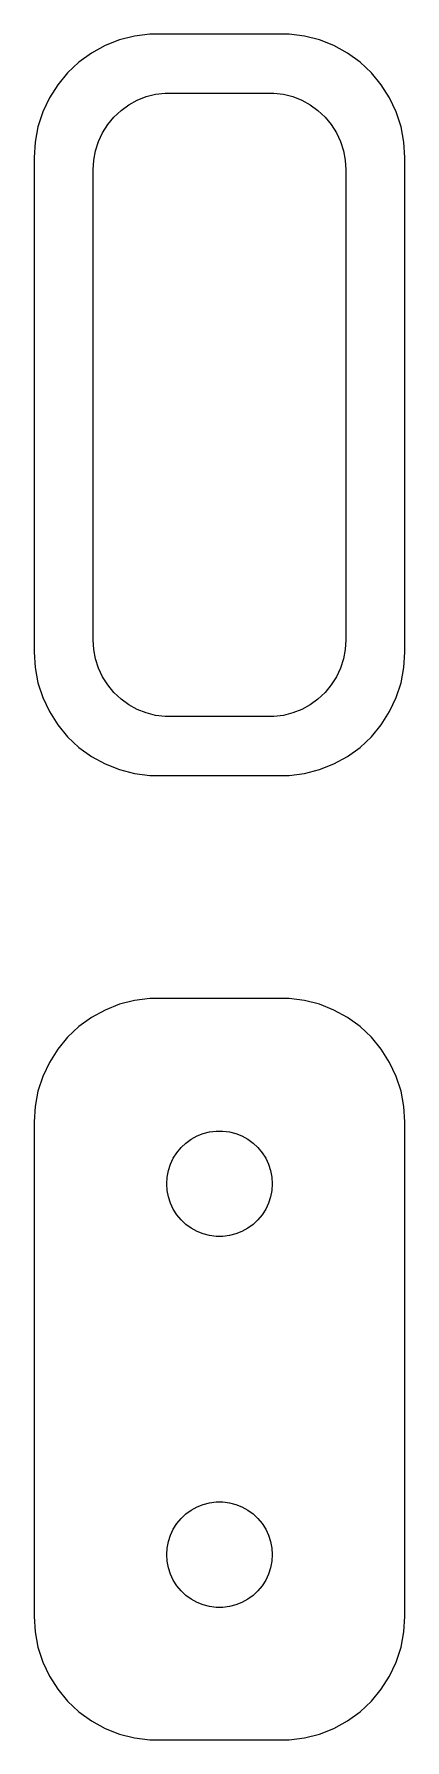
# Model space of a CAD drawing. Header units: metres. Extents: x -7.5 to 7.5, y 63 to 132.
import ezdxf

# ---------------------------------------------------------------- set-up
doc = ezdxf.new("R2010")
doc.units = ezdxf.units.M

msp = doc.modelspace()

# ---------------------------------------------------------------- linework, layer by layer
for p, q in [((-4.04507, 131.755), (-4.62889, 131.524)), ((-3.4369, 131.911), (-4.04507, 131.755)), ((-2.81395, 131.99), (-3.4369, 131.911)), ((2.81395, 131.99), (-2.81395, 131.99)), ((3.4369, 131.911), (2.81395, 131.99)), ((4.04507, 131.755), (3.4369, 131.911)), ((4.62889, 131.524), (4.04507, 131.755)), ((-5.17912, 131.222), (-5.68712, 130.853)), ((-4.62889, 131.524), (-5.17912, 131.222)), ((5.17912, 131.222), (4.62889, 131.524)), ((5.68712, 130.853), (5.17912, 131.222)), ((-6.14484, 130.423), (-6.54507, 129.939)), ((-5.68712, 130.853), (-6.14484, 130.423)), ((6.14484, 130.423), (5.68712, 130.853)), ((6.54507, 129.939), (6.14484, 130.423)), ((-6.54507, 129.939), (-6.88153, 129.409)), ((6.88153, 129.409), (6.54507, 129.939)), ((-6.88153, 129.409), (-7.14888, 128.841)), ((-3.98424, 128.899), (-3.66798, 129.128)), ((-3.66798, 129.128), (-3.32541, 129.317)), ((-3.32541, 129.317), (-2.96194, 129.461)), ((-2.96194, 129.461), (-2.5833, 129.558)), ((-2.5833, 129.558), (-2.19545, 129.607)), ((-2.19545, 129.607), (2.19545, 129.607)), ((2.19545, 129.607), (2.5833, 129.558)), ((2.5833, 129.558), (2.96194, 129.461)), ((2.96194, 129.461), (3.32541, 129.317)), ((3.32541, 129.317), (3.66798, 129.128)), ((3.66798, 129.128), (3.98424, 128.899)), ((7.14888, 128.841), (6.88153, 129.409)), ((-7.14888, 128.841), (-7.34291, 128.243)), ((-4.72786, 128), (-4.5184, 128.33)), ((-4.5184, 128.33), (-4.26921, 128.631)), ((-4.26921, 128.631), (-3.98424, 128.899)), ((3.98424, 128.899), (4.26921, 128.631)), ((4.26921, 128.631), (4.5184, 128.33)), ((4.5184, 128.33), (4.72786, 128)), ((7.34291, 128.243), (7.14888, 128.841)), ((-7.46057, 127.627), (-7.5, 127)), ((-7.34291, 128.243), (-7.46057, 127.627)), ((-5.01512, 127.274), (-4.89432, 127.646)), ((-4.89432, 127.646), (-4.72786, 128)), ((4.72786, 128), (4.89432, 127.646)), ((4.89432, 127.646), (5.01512, 127.274)), ((7.46057, 127.627), (7.34291, 128.243)), ((7.5, 127), (7.46057, 127.627)), ((-7.5, 127), (-7.5, 107)), ((-5.08836, 126.89), (-5.01512, 127.274)), ((5.01512, 127.274), (5.08836, 126.89)), ((7.5, 107), (7.5, 127)), ((-5.11292, 126.5), (-5.08836, 126.89)), ((-5.11292, 107.5), (-5.11292, 126.5)), ((5.08836, 126.89), (5.11292, 126.5)), ((5.11292, 126.5), (5.11292, 107.5)), ((-7.5, 107), (-7.46057, 106.373)), ((-5.08836, 107.11), (-5.11292, 107.5)), ((-5.01512, 106.726), (-5.08836, 107.11)), ((5.08836, 107.11), (5.01512, 106.726)), ((5.11292, 107.5), (5.08836, 107.11)), ((7.46057, 106.373), (7.5, 107)), ((-7.46057, 106.373), (-7.34291, 105.757)), ((-4.89432, 106.354), (-5.01512, 106.726)), ((-4.72786, 106), (-4.89432, 106.354)), ((4.89432, 106.354), (4.72786, 106)), ((5.01512, 106.726), (4.89432, 106.354)), ((7.34291, 105.757), (7.46057, 106.373)), ((-7.34291, 105.757), (-7.14888, 105.159)), ((-4.5184, 105.67), (-4.72786, 106)), ((-4.26921, 105.369), (-4.5184, 105.67)), ((4.5184, 105.67), (4.26921, 105.369)), ((4.72786, 106), (4.5184, 105.67)), ((7.14888, 105.159), (7.34291, 105.757)), ((-7.14888, 105.159), (-6.88153, 104.591)), ((-3.98424, 105.101), (-4.26921, 105.369)), ((-3.66798, 104.872), (-3.98424, 105.101)), ((-3.32541, 104.683), (-3.66798, 104.872)), ((3.66798, 104.872), (3.32541, 104.683)), ((3.98424, 105.101), (3.66798, 104.872)), ((4.26921, 105.369), (3.98424, 105.101)), ((6.88153, 104.591), (7.14888, 105.159)), ((-6.88153, 104.591), (-6.54507, 104.061)), ((-2.96194, 104.539), (-3.32541, 104.683)), ((-2.5833, 104.442), (-2.96194, 104.539)), ((-2.19545, 104.393), (-2.5833, 104.442)), ((2.19545, 104.393), (-2.19545, 104.393)), ((2.5833, 104.442), (2.19545, 104.393)), ((2.96194, 104.539), (2.5833, 104.442)), ((3.32541, 104.683), (2.96194, 104.539)), ((6.54507, 104.061), (6.88153, 104.591)), ((-6.54507, 104.061), (-6.14484, 103.577)), ((-6.14484, 103.577), (-5.68712, 103.147)), ((5.68712, 103.147), (6.14484, 103.577)), ((6.14484, 103.577), (6.54507, 104.061)), ((-5.68712, 103.147), (-5.17912, 102.778)), ((5.17912, 102.778), (5.68712, 103.147)), ((-5.17912, 102.778), (-4.62889, 102.476)), ((-4.62889, 102.476), (-4.04507, 102.245)), ((-4.04507, 102.245), (-3.4369, 102.089)), ((3.4369, 102.089), (4.04507, 102.245)), ((4.04507, 102.245), (4.62889, 102.476)), ((4.62889, 102.476), (5.17912, 102.778)), ((-3.4369, 102.089), (-2.81395, 102.01)), ((-2.81395, 102.01), (2.81395, 102.01)), ((2.81395, 102.01), (3.4369, 102.089)), ((-4.62889, 92.5241), (-5.17912, 92.2216)), ((-4.04507, 92.7553), (-4.62889, 92.5241)), ((-3.4369, 92.9114), (-4.04507, 92.7553)), ((-2.81395, 92.9901), (-3.4369, 92.9114)), ((2.81395, 92.9901), (-2.81395, 92.9901)), ((3.4369, 92.9114), (2.81395, 92.9901)), ((4.04507, 92.7553), (3.4369, 92.9114)), ((4.62889, 92.5241), (4.04507, 92.7553)), ((5.17912, 92.2216), (4.62889, 92.5241)), ((-5.68712, 91.8526), (-6.14484, 91.4227)), ((-5.17912, 92.2216), (-5.68712, 91.8526)), ((5.68712, 91.8526), (5.17912, 92.2216)), ((6.14484, 91.4227), (5.68712, 91.8526)), ((-6.14484, 91.4227), (-6.54507, 90.9389)), ((6.54507, 90.9389), (6.14484, 91.4227)), ((-6.88153, 90.4088), (-7.14888, 89.8406)), ((-6.54507, 90.9389), (-6.88153, 90.4088)), ((6.88153, 90.4088), (6.54507, 90.9389)), ((7.14888, 89.8406), (6.88153, 90.4088)), ((-7.14888, 89.8406), (-7.34291, 89.2434)), ((7.34291, 89.2434), (7.14888, 89.8406)), ((-7.34291, 89.2434), (-7.46057, 88.6267)), ((7.46057, 88.6267), (7.34291, 89.2434)), ((-7.46057, 88.6267), (-7.5, 88)), ((7.5, 88), (7.46057, 88.6267)), ((-7.5, 88), (-7.5, 68)), ((-0.400101, 87.5975), (-0.134064, 87.6311)), ((-0.134064, 87.6311), (0.134064, 87.6311)), ((0.134064, 87.6311), (0.400101, 87.5975)), ((7.5, 68), (7.5, 88)), ((-1.72748, 86.7551), (-1.55655, 86.9617)), ((-1.55655, 86.9617), (-1.36108, 87.1453)), ((-1.36108, 87.1453), (-1.14413, 87.3029)), ((-1.14413, 87.3029), (-0.909149, 87.4321)), ((-0.909149, 87.4321), (-0.659836, 87.5308)), ((-0.659836, 87.5308), (-0.400101, 87.5975)), ((0.400101, 87.5975), (0.659836, 87.5308)), ((0.659836, 87.5308), (0.909149, 87.4321)), ((0.909149, 87.4321), (1.14413, 87.3029)), ((1.14413, 87.3029), (1.36108, 87.1453)), ((1.36108, 87.1453), (1.55655, 86.9617)), ((1.55655, 86.9617), (1.72748, 86.7551)), ((-2.06821, 86.031), (-1.98534, 86.286)), ((-1.98534, 86.286), (-1.87117, 86.5287)), ((-1.87117, 86.5287), (-1.72748, 86.7551)), ((1.72748, 86.7551), (1.87117, 86.5287)), ((1.87117, 86.5287), (1.98534, 86.286)), ((1.98534, 86.286), (2.06821, 86.031)), ((-2.13528, 85.5), (-2.11845, 85.7676)), ((-2.11845, 85.7676), (-2.06821, 86.031)), ((2.06821, 86.031), (2.11845, 85.7676)), ((2.11845, 85.7676), (2.13528, 85.5)), ((-2.11845, 85.2324), (-2.13528, 85.5)), ((-2.06821, 84.969), (-2.11845, 85.2324)), ((-1.98534, 84.7139), (-2.06821, 84.969)), ((2.06821, 84.969), (1.98534, 84.7139)), ((2.11845, 85.2324), (2.06821, 84.969)), ((2.13528, 85.5), (2.11845, 85.2324)), ((-1.87117, 84.4713), (-1.98534, 84.7139)), ((-1.72748, 84.2449), (-1.87117, 84.4713)), ((-1.55655, 84.0383), (-1.72748, 84.2449)), ((1.72748, 84.2449), (1.55655, 84.0383)), ((1.87117, 84.4713), (1.72748, 84.2449)), ((1.98534, 84.7139), (1.87117, 84.4713)), ((-1.36108, 83.8547), (-1.55655, 84.0383)), ((-1.14413, 83.6971), (-1.36108, 83.8547)), ((-0.909149, 83.5679), (-1.14413, 83.6971)), ((-0.659836, 83.4692), (-0.909149, 83.5679)), ((-0.400101, 83.4025), (-0.659836, 83.4692)), ((0.659836, 83.4692), (0.400101, 83.4025)), ((0.909149, 83.5679), (0.659836, 83.4692)), ((1.14413, 83.6971), (0.909149, 83.5679)), ((1.36108, 83.8547), (1.14413, 83.6971)), ((1.55655, 84.0383), (1.36108, 83.8547)), ((-0.134064, 83.3689), (-0.400101, 83.4025)), ((0.134064, 83.3689), (-0.134064, 83.3689)), ((0.400101, 83.4025), (0.134064, 83.3689)), ((-1.14413, 72.3029), (-0.909149, 72.4321)), ((-0.909149, 72.4321), (-0.659836, 72.5308)), ((-0.659836, 72.5308), (-0.400101, 72.5975)), ((-0.400101, 72.5975), (-0.134064, 72.6311)), ((-0.134064, 72.6311), (0.134064, 72.6311)), ((0.134064, 72.6311), (0.400101, 72.5975)), ((0.400101, 72.5975), (0.659836, 72.5308)), ((0.659836, 72.5308), (0.909149, 72.4321)), ((0.909149, 72.4321), (1.14413, 72.3029)), ((-1.87117, 71.5287), (-1.72748, 71.7551)), ((-1.72748, 71.7551), (-1.55655, 71.9617)), ((-1.55655, 71.9617), (-1.36108, 72.1453)), ((-1.36108, 72.1453), (-1.14413, 72.3029)), ((1.14413, 72.3029), (1.36108, 72.1453)), ((1.36108, 72.1453), (1.55655, 71.9617)), ((1.55655, 71.9617), (1.72748, 71.7551)), ((1.72748, 71.7551), (1.87117, 71.5287)), ((-2.06821, 71.031), (-1.98534, 71.2861)), ((-1.98534, 71.2861), (-1.87117, 71.5287)), ((1.87117, 71.5287), (1.98534, 71.2861)), ((1.98534, 71.2861), (2.06821, 71.031)), ((-2.13528, 70.5), (-2.11845, 70.7676)), ((-2.11845, 70.2324), (-2.13528, 70.5)), ((-2.11845, 70.7676), (-2.06821, 71.031)), ((2.06821, 71.031), (2.11845, 70.7676)), ((2.11845, 70.7676), (2.13528, 70.5)), ((2.13528, 70.5), (2.11845, 70.2324)), ((-2.06821, 69.969), (-2.11845, 70.2324)), ((-1.98534, 69.714), (-2.06821, 69.969)), ((-1.87117, 69.4713), (-1.98534, 69.714)), ((1.98534, 69.714), (1.87117, 69.4713)), ((2.06821, 69.969), (1.98534, 69.714)), ((2.11845, 70.2324), (2.06821, 69.969)), ((-1.72748, 69.2449), (-1.87117, 69.4713)), ((-1.55655, 69.0383), (-1.72748, 69.2449)), ((-1.36108, 68.8547), (-1.55655, 69.0383)), ((1.55655, 69.0383), (1.36108, 68.8547)), ((1.72748, 69.2449), (1.55655, 69.0383)), ((1.87117, 69.4713), (1.72748, 69.2449)), ((-1.14413, 68.6971), (-1.36108, 68.8547)), ((-0.909149, 68.5679), (-1.14413, 68.6971)), ((-0.659836, 68.4692), (-0.909149, 68.5679)), ((-0.400101, 68.4025), (-0.659836, 68.4692)), ((-0.134064, 68.3689), (-0.400101, 68.4025)), ((0.134064, 68.3689), (-0.134064, 68.3689)), ((0.400101, 68.4025), (0.134064, 68.3689)), ((0.659836, 68.4692), (0.400101, 68.4025)), ((0.909149, 68.5679), (0.659836, 68.4692)), ((1.14413, 68.6971), (0.909149, 68.5679)), ((1.36108, 68.8547), (1.14413, 68.6971)), ((-7.5, 68), (-7.46057, 67.3733)), ((7.46057, 67.3733), (7.5, 68)), ((-7.46057, 67.3733), (-7.34291, 66.7566)), ((7.34291, 66.7566), (7.46057, 67.3733)), ((-7.34291, 66.7566), (-7.14888, 66.1594)), ((7.14888, 66.1594), (7.34291, 66.7566)), ((-7.14888, 66.1594), (-6.88153, 65.5912)), ((-6.88153, 65.5912), (-6.54507, 65.0611)), ((6.54507, 65.0611), (6.88153, 65.5912)), ((6.88153, 65.5912), (7.14888, 66.1594)), ((-6.54507, 65.0611), (-6.14484, 64.5773)), ((6.14484, 64.5773), (6.54507, 65.0611)), ((-6.14484, 64.5773), (-5.68712, 64.1474)), ((5.68712, 64.1474), (6.14484, 64.5773)), ((-5.68712, 64.1474), (-5.17912, 63.7784)), ((-5.17912, 63.7784), (-4.62889, 63.4759)), ((-4.62889, 63.4759), (-4.04507, 63.2447)), ((4.04507, 63.2447), (4.62889, 63.4759)), ((4.62889, 63.4759), (5.17912, 63.7784)), ((5.17912, 63.7784), (5.68712, 64.1474)), ((-4.04507, 63.2447), (-3.4369, 63.0886)), ((-3.4369, 63.0886), (-2.81395, 63.0099)), ((-2.81395, 63.0099), (2.81395, 63.0099)), ((2.81395, 63.0099), (3.4369, 63.0886)), ((3.4369, 63.0886), (4.04507, 63.2447))]:
    msp.add_line(p, q)

doc.saveas('drawing.dxf')
